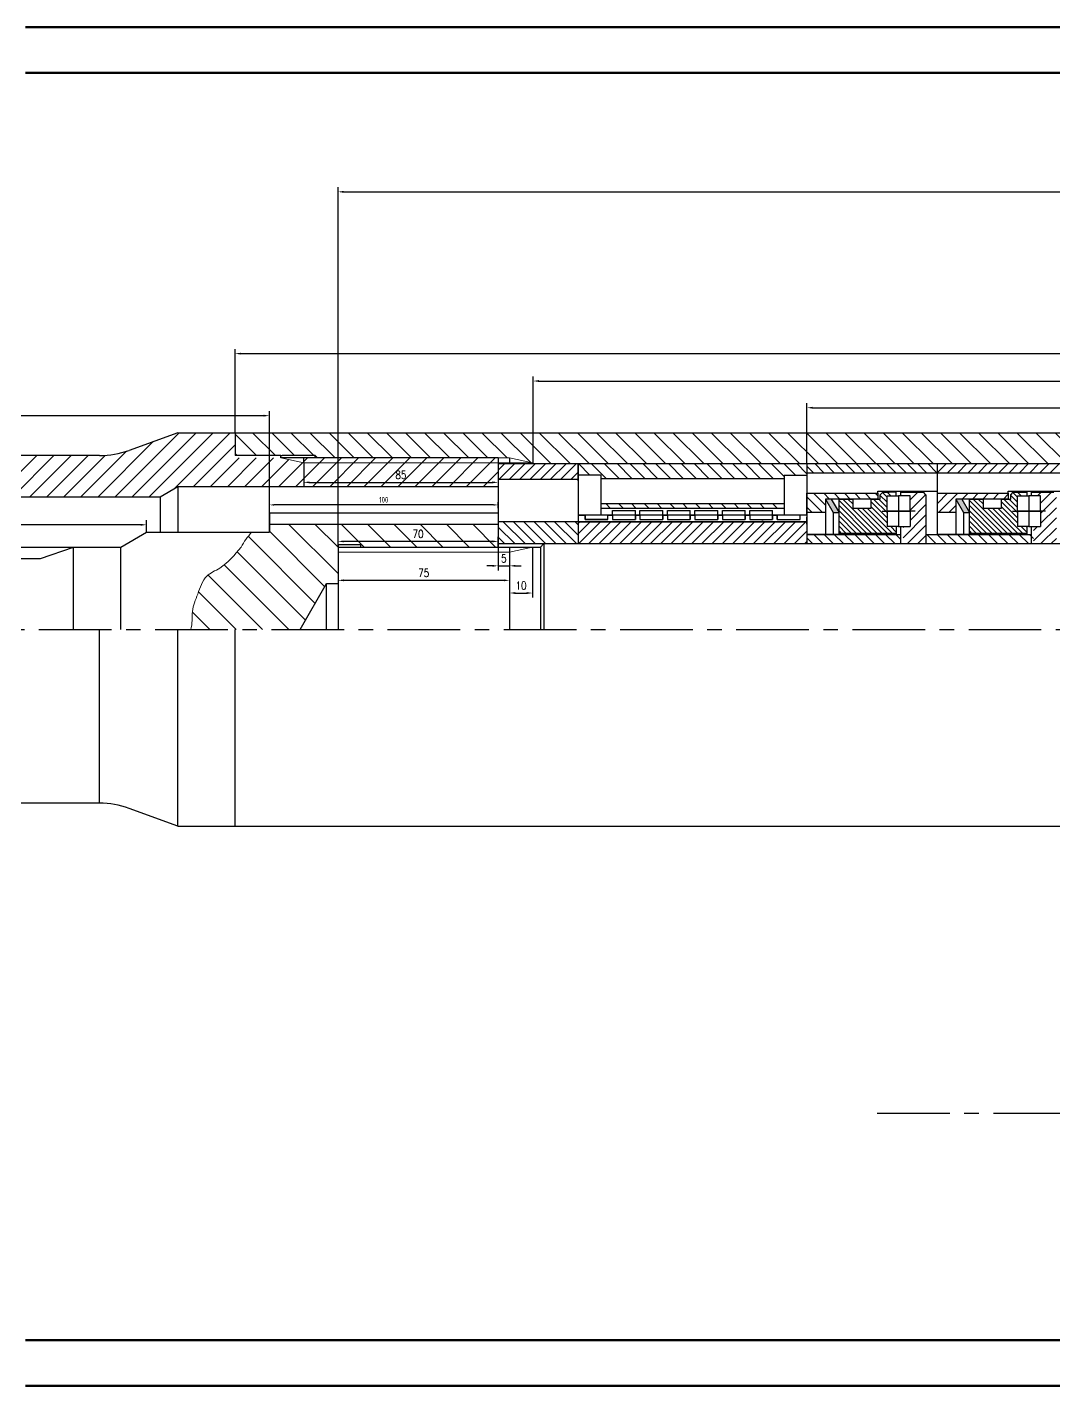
# Model space of a CAD drawing. Header units: millimetres. Extents: x 436 to 5898, y 1945 to 3729.
# Drawn here: x 3692 to 4140, y 2782 to 3376 of the extents above; entities that cross this region are included whole.
import ezdxf

# ---------------------------------------------------------------- set-up
doc = ezdxf.new("R2010")
doc.units = ezdxf.units.MM
doc.linetypes.add('CENTER', pattern=[50.8, 31.75, -6.35, 6.35, -6.35])
for name, color, linetype, lineweight in [('中心线层', 1, 'CENTER', 25), ('剖面线', 2, 'Continuous', 15), ('总内框线', 7, 'Continuous', 50), ('标注层', 3, 'Continuous', 25), ('细线层', 6, 'Continuous', 20)]:
    doc.layers.add(name, color=color, linetype=linetype, lineweight=lineweight)
doc.styles.add('TH_GBDIM', font='romans.shx', dxfattribs={"width": 0.8, "bigfont": 'gbcbig.shx'})
doc.styles.add('陈杰（2）', font='gbenor.shx', dxfattribs={"width": 0.8, "bigfont": 'gbcbig.shx'})
doc.dimstyles.new('TH_GBDIM', dxfattribs={"dimtxt": 3.5, "dimasz": 2.5, "dimexe": 2, "dimexo": 0, "dimgap": 1.5, "dimtad": 1, "dimdec": 1, "dimdsep": 46, "dimtxsty": 'TH_GBDIM', "dimcen": 2.5, "dimclrd": 130, "dimclre": 130, "dimclrt": 3, "dimadec": 0, "dimazin": 0, "dimtfac": 0.714286, "dimtdec": 1, "dimtmove": 0, "dimatfit": 3, "dimfxl": 1, "dimtzin": 0, "dimlwd": -1, "dimlwe": -1, "dimarcsym": 0})
doc.dimstyles.new('字体小精度小数点1$0', dxfattribs={"dimtxt": 2.5, "dimasz": 2, "dimexe": 1.25, "dimexo": 2, "dimgap": 1, "dimtad": 1, "dimdec": 1, "dimdsep": 46, "dimtxsty": '陈杰（2）', "dimcen": 2.5, "dimadec": 0, "dimazin": 0, "dimtfac": 1, "dimtdec": 1, "dimtmove": 0, "dimatfit": 1, "dimfxl": 1, "dimarcsym": 0})
pattern_1 = [(45, (-598.2822, -747.8484), (-2.245064, 2.245064), [])]
pattern_2 = [(135, (-598.2822, -747.8484), (-2.245064, -2.245064), [])]
pattern_3 = [(135, (-598.2822, -747.8484), (-2.80633, -2.80633), [])]
pattern_4 = [(50, (-598.28, -747.85), (136.6385, -11.9543), [14.2875, -157.1625]), (355, (-598.28, -747.85), (-26.4326, 143.2926), [11.43, -125.7304]), (100.4514, (-586.9, -748.84), (110.206, 131.3383), [12.1425, -133.5677]), (46.1842, (-598.28, -709.75), (203.3093, -31.5317), [21.431, -235.744]), (96.6356, (-581.34, -712.38), (178.053, 185.5696), [18.214, -200.352]), (351.184, (-598.28, -709.75), (178.053, 185.5696), [17.145, -188.595]), (21, (-579.23, -719.27), (113.7108, -76.699), [14.2875, -157.1625]), (326, (-579.23, -719.27), (46.3515, 138.141), [11.43, -125.73]), (71.4514, (-569.76, -725.67), (160.0623, 61.442), [12.1425, -133.5675]), (37.5, (-598.28, -747.85), (2.31645, 63.41628), [0, -124.206, 0, -127.635, 0, -126.20625]), (7.5, (-598.28, -747.85), (50.11475, 75.1354), [0, -72.771, 0, -121.3485, 0, -48.10125]), (327.5, (-640.764, -747.85), (101.69295, -4.29656), [0, -47.625, 0, -148.59, 0, -197.1675]), (317.5, (-659.81, -747.85), (111.0969, 19.0699), [0, -61.9125, 0, -98.679, 0, -140.0175])]

# ---------------------------------------------------------------- blocks, each defined once
blk = doc.blocks.new('*D6')
at = {"layer": 'Defpoints', "color": 0, "transparency": 16777216}
for p in [(4911.55, 3233.17), (3782.55, 3198.6), (4911.55, 3198.6)]:
    blk.add_point(p, dxfattribs=at)
at = {"layer": '标注层', "color": 130, "transparency": 16777216}
for p, q in [((3782.55, 3198.6), (3782.55, 3235.17)), ((3785.05, 3233.17), (4909.05, 3233.17)), ((4911.55, 3198.6), (4911.55, 3235.17))]:
    blk.add_line(p, q, dxfattribs=at)
for points in [[(3785.05, 3233.58), (3785.05, 3232.75), (3782.55, 3233.17)], [(4909.05, 3233.58), (4909.05, 3232.75), (4911.55, 3233.17)]]:
    blk.add_solid(points, dxfattribs=at)
at = {"layer": '标注层', "color": 3, "transparency": 16777216, "insert": (4347.05, 3236.42), "char_height": 3.5, "attachment_point": 5, "style": 'TH_GBDIM'}
blk.add_mtext('1129', dxfattribs=at)
blk = doc.blocks.new('*D7')
at = {"layer": 'Defpoints', "color": 0, "transparency": 16777216}
for p in [(4374.55, 3209.52), (4032.55, 3185.1), (4374.55, 3185.1)]:
    blk.add_point(p, dxfattribs=at)
at = {"layer": '标注层', "color": 130, "transparency": 16777216}
for p, q in [((4032.55, 3185.1), (4032.55, 3211.52)), ((4035.05, 3209.52), (4372.05, 3209.52)), ((4374.55, 3185.1), (4374.55, 3211.52))]:
    blk.add_line(p, q, dxfattribs=at)
for points in [[(4035.05, 3209.94), (4035.05, 3209.1), (4032.55, 3209.52)], [(4372.05, 3209.94), (4372.05, 3209.1), (4374.55, 3209.52)]]:
    blk.add_solid(points, dxfattribs=at)
at = {"layer": '标注层', "color": 3, "transparency": 16777216, "insert": (4203.55, 3212.77), "char_height": 3.5, "attachment_point": 5, "style": 'TH_GBDIM'}
blk.add_mtext('342', dxfattribs=at)
blk = doc.blocks.new('*D8')
at = {"layer": 'Defpoints', "color": 0, "transparency": 16777216}
for p in [(5422.55, 3303.91), (5422.55, 3190.3), (3827.55, 3149.6)]:
    blk.add_point(p, dxfattribs=at)
at = {"layer": '标注层', "color": 130, "transparency": 16777216}
for p, q in [((3827.55, 3149.6), (3827.55, 3305.91)), ((3830.05, 3303.91), (5420.05, 3303.91)), ((5422.55, 3190.3), (5422.55, 3305.91))]:
    blk.add_line(p, q, dxfattribs=at)
for points in [[(3830.05, 3304.32), (3830.05, 3303.49), (3827.55, 3303.91)], [(5420.05, 3304.32), (5420.05, 3303.49), (5422.55, 3303.91)]]:
    blk.add_solid(points, dxfattribs=at)
at = {"layer": '标注层', "color": 3, "transparency": 16777216, "insert": (4609.83, 3307.16), "char_height": 3.5, "attachment_point": 5, "style": 'TH_GBDIM'}
blk.add_mtext('1595', dxfattribs=at)
blk = doc.blocks.new('*D38')
at = {"layer": 'Defpoints', "color": 0, "transparency": 16777216}
for p in [(3812.55, 3185.43), (3897.55, 3185.43), (3897.55, 3176.89)]:
    blk.add_point(p, dxfattribs=at)
at = {"layer": '标注层', "color": 130, "transparency": 16777216}
for p, q in [((3812.55, 3185.43), (3812.55, 3174.89)), ((3897.55, 3185.43), (3897.55, 3174.89)), ((3815.05, 3176.89), (3895.05, 3176.89))]:
    blk.add_line(p, q, dxfattribs=at)
for points in [[(3815.05, 3177.3), (3815.05, 3176.47), (3812.55, 3176.89)], [(3895.05, 3177.3), (3895.05, 3176.47), (3897.55, 3176.89)]]:
    blk.add_solid(points, dxfattribs=at)
at = {"layer": '标注层', "color": 3, "transparency": 16777216, "insert": (3855.05, 3180.14), "char_height": 3.5, "attachment_point": 5, "style": 'TH_GBDIM'}
blk.add_mtext('85', dxfattribs=at)
blk = doc.blocks.new('*D168')
at = {"layer": 'Defpoints', "color": 0, "transparency": 16777216}
for p in [(3897.55, 3148.6), (3902.55, 3148.6), (3902.55, 3140.39)]:
    blk.add_point(p, dxfattribs=at)
at = {"layer": '标注层', "color": 130, "transparency": 16777216}
for p, q in [((3897.55, 3148.6), (3897.55, 3138.39)), ((3902.55, 3148.6), (3902.55, 3138.39)), ((3895.05, 3140.39), (3892.55, 3140.39)), ((3897.55, 3140.39), (3902.55, 3140.39)), ((3905.05, 3140.39), (3907.55, 3140.39))]:
    blk.add_line(p, q, dxfattribs=at)
for points in [[(3895.05, 3140.8), (3895.05, 3139.97), (3897.55, 3140.39)], [(3905.05, 3140.8), (3905.05, 3139.97), (3902.55, 3140.39)]]:
    blk.add_solid(points, dxfattribs=at)
at = {"layer": '标注层', "color": 3, "transparency": 16777216, "insert": (3900.05, 3143.64), "char_height": 3.5, "attachment_point": 5, "style": 'TH_GBDIM'}
blk.add_mtext('5', dxfattribs=at)
blk = doc.blocks.new('*D169')
at = {"layer": 'Defpoints', "color": 0, "transparency": 16777216}
for p in [(3827.55, 3146.43), (3902.55, 3146.43), (3827.55, 3134.04)]:
    blk.add_point(p, dxfattribs=at)
at = {"layer": '标注层', "color": 130, "transparency": 16777216}
for p, q in [((3827.55, 3146.43), (3827.55, 3132.04)), ((3902.55, 3146.43), (3902.55, 3132.04)), ((3900.05, 3134.04), (3830.05, 3134.04))]:
    blk.add_line(p, q, dxfattribs=at)
for points in [[(3830.05, 3134.46), (3830.05, 3133.63), (3827.55, 3134.04)], [(3900.05, 3134.46), (3900.05, 3133.63), (3902.55, 3134.04)]]:
    blk.add_solid(points, dxfattribs=at)
at = {"layer": '标注层', "color": 3, "transparency": 16777216, "insert": (3865.05, 3137.29), "char_height": 3.5, "attachment_point": 5, "style": 'TH_GBDIM'}
blk.add_mtext('75', dxfattribs=at)
blk = doc.blocks.new('*D170')
at = {"layer": 'Defpoints', "color": 0, "transparency": 16777216}
for p in [(3912.55, 3148.6), (3902.55, 3146.43), (3912.55, 3128.51)]:
    blk.add_point(p, dxfattribs=at)
at = {"layer": '标注层', "color": 130, "transparency": 16777216}
for p, q in [((3912.55, 3148.6), (3912.55, 3126.51)), ((3902.55, 3146.43), (3902.55, 3126.51)), ((3905.05, 3128.51), (3910.05, 3128.51))]:
    blk.add_line(p, q, dxfattribs=at)
for points in [[(3905.05, 3128.93), (3905.05, 3128.09), (3902.55, 3128.51)], [(3910.05, 3128.93), (3910.05, 3128.09), (3912.55, 3128.51)]]:
    blk.add_solid(points, dxfattribs=at)
at = {"layer": '标注层', "color": 3, "transparency": 16777216, "insert": (3907.55, 3131.76), "char_height": 3.5, "attachment_point": 5, "style": 'TH_GBDIM'}
blk.add_mtext('10', dxfattribs=at)
blk = doc.blocks.new('*D173')
at = {"layer": 'Defpoints', "color": 0, "transparency": 16777216}
for p in [(3797.55, 3167.02), (3797.55, 3163.6), (3897.55, 3163.6)]:
    blk.add_point(p, dxfattribs=at)
at = {"layer": '标注层', "color": 0, "lineweight": -2, "transparency": 16777216}
for p, q in [((3797.55, 3165.6), (3797.55, 3168.27)), ((3895.55, 3167.02), (3799.55, 3167.02)), ((3897.55, 3165.6), (3897.55, 3168.27))]:
    blk.add_line(p, q, dxfattribs=at)
at = {"layer": '标注层', "color": 0, "transparency": 16777216}
for points in [[(3799.55, 3167.36), (3799.55, 3166.69), (3797.55, 3167.02)], [(3895.55, 3167.36), (3895.55, 3166.69), (3897.55, 3167.02)]]:
    blk.add_solid(points, dxfattribs=at)
at = {"layer": '标注层', "color": 0, "transparency": 16777216, "insert": (3847.55, 3169.27), "char_height": 2.5, "attachment_point": 5, "style": '陈杰（2）'}
blk.add_mtext('100', dxfattribs=at)
blk = doc.blocks.new('*D175')
at = {"layer": 'Defpoints', "color": 0, "transparency": 16777216}
for p in [(3827.55, 3151.07), (3827.55, 3148.6), (3897.55, 3148.6)]:
    blk.add_point(p, dxfattribs=at)
at = {"layer": '标注层', "color": 130, "transparency": 16777216}
for p, q in [((3827.55, 3148.6), (3827.55, 3153.07)), ((3895.05, 3151.07), (3830.05, 3151.07)), ((3897.55, 3148.6), (3897.55, 3153.07))]:
    blk.add_line(p, q, dxfattribs=at)
for points in [[(3830.05, 3151.48), (3830.05, 3150.65), (3827.55, 3151.07)], [(3895.05, 3151.48), (3895.05, 3150.65), (3897.55, 3151.07)]]:
    blk.add_solid(points, dxfattribs=at)
at = {"layer": '标注层', "color": 3, "transparency": 16777216, "insert": (3862.55, 3154.32), "char_height": 3.5, "attachment_point": 5, "style": 'TH_GBDIM'}
blk.add_mtext('70', dxfattribs=at)
blk = doc.blocks.new('*D177')
at = {"layer": 'Defpoints', "color": 0, "transparency": 16777216}
for p in [(3547.55, 3158.32), (3743.81, 3155.1), (3547.55, 3148.6)]:
    blk.add_point(p, dxfattribs=at)
at = {"layer": '标注层', "color": 130, "transparency": 16777216}
for p, q in [((3547.55, 3148.6), (3547.55, 3160.32)), ((3743.81, 3155.1), (3743.81, 3160.32)), ((3741.31, 3158.32), (3550.05, 3158.32))]:
    blk.add_line(p, q, dxfattribs=at)
for points in [[(3550.05, 3158.74), (3550.05, 3157.9), (3547.55, 3158.32)], [(3741.31, 3158.74), (3741.31, 3157.9), (3743.81, 3158.32)]]:
    blk.add_solid(points, dxfattribs=at)
at = {"layer": '标注层', "color": 3, "transparency": 16777216, "insert": (3645.68, 3161.57), "char_height": 3.5, "attachment_point": 5, "style": 'TH_GBDIM'}
blk.add_mtext('196.3', dxfattribs=at)
blk = doc.blocks.new('*D179')
at = {"layer": 'Defpoints', "color": 0, "transparency": 16777216}
for p in [(3547.55, 3206.04), (3797.55, 3155.1), (3547.55, 3148.6)]:
    blk.add_point(p, dxfattribs=at)
at = {"layer": '标注层', "color": 130, "transparency": 16777216}
for p, q in [((3547.55, 3148.6), (3547.55, 3208.04)), ((3797.55, 3155.1), (3797.55, 3208.04)), ((3795.05, 3206.04), (3550.05, 3206.04))]:
    blk.add_line(p, q, dxfattribs=at)
for points in [[(3550.05, 3206.45), (3550.05, 3205.62), (3547.55, 3206.04)], [(3795.05, 3206.45), (3795.05, 3205.62), (3797.55, 3206.04)]]:
    blk.add_solid(points, dxfattribs=at)
at = {"layer": '标注层', "color": 3, "transparency": 16777216, "insert": (3672.55, 3209.29), "char_height": 3.5, "attachment_point": 5, "style": 'TH_GBDIM'}
blk.add_mtext('250', dxfattribs=at)
blk = doc.blocks.new('*D185')
at = {"color": 130, "transparency": 16777216}
for p, q in [((3912.89, 3185.1), (3912.89, 3223.19)), ((3915.39, 3221.19), (4773.71, 3221.19)), ((4776.21, 3185.1), (4776.21, 3223.19))]:
    blk.add_line(p, q, dxfattribs=at)
for points in [[(3915.39, 3221.6), (3915.39, 3220.77), (3912.89, 3221.19)], [(4773.71, 3221.6), (4773.71, 3220.77), (4776.21, 3221.19)]]:
    blk.add_solid(points, dxfattribs=at)
at = {"layer": 'Defpoints', "color": 0, "transparency": 16777216}
for p in [(4776.21, 3221.19), (3912.89, 3185.1), (4776.21, 3185.1)]:
    blk.add_point(p, dxfattribs=at)
at = {"color": 3, "transparency": 16777216, "insert": (4344.55, 3224.44), "char_height": 3.5, "attachment_point": 5, "style": 'TH_GBDIM'}
blk.add_mtext('863.3', dxfattribs=at)

msp = doc.modelspace()

# ---------------------------------------------------------------- hatches: boundary and pattern name
h = msp.add_hatch()
h.set_pattern_fill('ANSI31', color=2)
h.set_pattern_definition(pattern_1)
h.paths.add_polyline_path([(3932.55132, 3178.09723), (3932.55132, 3185.09723), (3897.55132, 3185.09723), (3897.55132, 3178.09723)])
h = msp.add_hatch()
h.set_pattern_fill('ANSI31', color=2, scale=1.25, angle=90)
h.set_pattern_definition(pattern_3)
h.paths.add_polyline_path([(4022.55132, 3178.59723), (4022.55132, 3180.09723), (4032.55132, 3180.09723), (4032.55132, 3185.09723), (3932.55132, 3185.09723), (3932.55132, 3180.09723), (3942.55132, 3180.09723), (3942.55132, 3178.59723)])
h = msp.add_hatch()
h.set_pattern_fill('ANSI31', color=2, angle=90)
h.set_pattern_definition(pattern_2)
h.paths.add_polyline_path([(4089.55132, 3181.09723), (4089.55132, 3185.09723), (4032.55132, 3185.09723), (4032.55132, 3181.09723)])
h.paths.add_polyline_path([(4040.58867, 3169.59723), (4046.58867, 3169.59723), (4063.55132, 3169.59723), (4063.55132, 3172.09723), (4032.55132, 3172.09723), (4032.55132, 3163.71498), (4040.58867, 3163.71498)])
h = msp.add_hatch()
h.set_pattern_fill('ANSI31', color=2)
h.set_pattern_definition(pattern_1)
h.paths.add_polyline_path([(4089.55132, 3185.09723), (4089.55132, 3181.09723), (4146.55132, 3181.09723), (4146.55132, 3185.09723), (4128.51426, 3185.09723)])
h.paths.add_polyline_path([(4089.55132, 3172.09723), (4089.55132, 3163.71498), (4097.58867, 3163.71498), (4097.58867, 3169.59723), (4103.58867, 3169.59723), (4120.55132, 3169.59723), (4120.55132, 3172.09723)])
h = msp.add_hatch()
h.set_pattern_fill('ANSI31', color=2, scale=0.5, angle=90)
h.set_pattern_definition([(135, (-598.2822, -748.8484), (-1.122532, -1.122532), [])])
h.paths.add_polyline_path([(4052.58867, 3165.59723), (4052.58867, 3169.59723), (4046.58867, 3169.59723), (4046.58867, 3154.59723), (4071.58867, 3154.59723), (4071.58867, 3157.59723), (4067.58867, 3157.59723), (4067.58867, 3164.29723), (4067.58867, 3170.99723), (4069.58867, 3170.99723), (4069.58867, 3171.49723), (4068.58867, 3172.49723), (4065.58867, 3172.49723), (4064.58867, 3171.49723), (4064.58867, 3169.59723), (4060.58867, 3169.59723), (4060.58867, 3165.59723)])
h = msp.add_hatch()
h.set_pattern_fill('ANSI31', color=2)
h.set_pattern_definition(pattern_1)
h.paths.add_polyline_path([(4077.58867, 3157.59723), (4074.55132, 3157.59723), (4074.55132, 3150.09723), (4084.55132, 3150.09723), (4084.55132, 3171.49723), (4083.55132, 3172.49723), (4076.55132, 3172.49723), (4075.55132, 3171.49723), (4075.55132, 3170.99723), (4077.58867, 3170.99723), (4077.58867, 3164.29723)])
h = msp.add_hatch()
h.set_pattern_fill('ANSI31', color=2, scale=0.5, angle=90)
h.set_pattern_definition([(135, (-541.2822, -748.8484), (-1.122532, -1.122532), [])])
h.paths.add_polyline_path([(4109.58867, 3165.59723), (4109.58867, 3169.59723), (4103.58867, 3169.59723), (4103.58867, 3154.59723), (4128.58867, 3154.59723), (4128.58867, 3157.59723), (4124.58867, 3157.59723), (4124.58867, 3164.29723), (4124.58867, 3170.99723), (4126.58867, 3170.99723), (4126.58867, 3171.49723), (4125.58867, 3172.49723), (4122.58867, 3172.49723), (4121.58867, 3171.49723), (4121.58867, 3169.59723), (4117.58867, 3169.59723), (4117.58867, 3165.59723)])
h = msp.add_hatch()
h.set_pattern_fill('ANSI31', color=2)
h.set_pattern_definition(pattern_1)
h.paths.add_polyline_path([(4141.55132, 3171.49723), (4140.55132, 3172.49723), (4133.55132, 3172.49723), (4132.55132, 3171.49723), (4132.55132, 3170.99723), (4134.58867, 3170.99723), (4134.58867, 3164.29723), (4134.58867, 3157.59723), (4131.55132, 3157.59723), (4131.55132, 3150.09723), (4141.55132, 3150.09723)])
h = msp.add_hatch()
h.set_pattern_fill('ANSI31', color=2, scale=1.25, angle=90)
h.set_pattern_definition(pattern_3)
h.paths.add_polyline_path([(4022.55132, 3165.59723), (4022.55132, 3167.59723), (3942.55132, 3167.59723), (3942.55132, 3165.59723)])
h = msp.add_hatch(color=5)
h.dxf.hatch_style = 1
h.paths.add_polyline_path([(4366.51396, 3169.59723), (4363.91009, 3169.59723), (4360.51396, 3163.71498), (4363.11784, 3163.71498)])
h.paths.add_polyline_path([(4271.19255, 3169.59723), (4268.58867, 3169.59723), (4271.98479, 3163.71498), (4274.58867, 3163.71498)])
h.paths.add_polyline_path([(4214.19255, 3169.59723), (4211.58867, 3169.59723), (4214.98479, 3163.71498), (4217.58867, 3163.71498)])
h.paths.add_polyline_path([(4157.98479, 3163.71498), (4160.58867, 3163.71498), (4157.19255, 3169.59723), (4154.58867, 3169.59723)])
h.paths.add_polyline_path([(4100.98479, 3163.71498), (4103.58867, 3163.71498), (4100.19255, 3169.59723), (4097.58867, 3169.59723)])
h.paths.add_polyline_path([(4043.19255, 3169.59723), (4040.58867, 3169.59723), (4043.98479, 3163.71498), (4046.58867, 3163.71498)])
h = msp.add_hatch()
h.set_pattern_fill('AR-CONC', color=2, scale=0.75)
h.set_pattern_definition(pattern_4)
h.paths.add_polyline_path([(3947.55132, 3164.59723), (3957.55132, 3164.59723), (3957.55132, 3162.59723), (3959.55132, 3162.59723), (3959.55132, 3164.59723), (3969.55132, 3164.59723), (3969.55132, 3162.59723), (3971.55132, 3162.59723), (3971.55132, 3164.59723), (3981.55132, 3164.59723), (3981.55132, 3162.59723), (3983.55132, 3162.59723), (3983.55132, 3164.59723), (3993.55132, 3164.59723), (3993.55132, 3162.59723), (3995.55132, 3162.59723), (3995.55132, 3164.59723), (4005.55132, 3164.59723), (4005.55132, 3162.59723), (4007.55132, 3162.59723), (4007.55132, 3164.59723), (4017.55132, 3164.59723), (4017.55132, 3162.59723), (4022.55132, 3162.59723), (4022.55132, 3165.59723), (3942.55132, 3165.59723), (3942.55132, 3162.59723), (3947.55132, 3162.59723)])
h.paths.add_polyline_path([(4032.55132, 3159.59723), (4032.55132, 3162.59723), (4029.55132, 3162.59723), (4029.55132, 3160.59723), (4019.55132, 3160.59723), (4019.55132, 3162.59723), (4017.55132, 3162.59723), (4017.55132, 3160.59723), (4007.55132, 3160.59723), (4007.55132, 3162.59723), (4005.55132, 3162.59723), (4005.55132, 3160.59723), (3995.55132, 3160.59723), (3995.55132, 3162.59723), (3993.55132, 3162.59723), (3993.55132, 3160.59723), (3983.55132, 3160.59723), (3983.55132, 3162.59723), (3981.55132, 3162.59723), (3981.55132, 3160.59723), (3971.55132, 3160.59723), (3971.55132, 3162.59723), (3969.55132, 3162.59723), (3969.55132, 3160.59723), (3959.55132, 3160.59723), (3959.55132, 3162.59723), (3957.55132, 3162.59723), (3957.55132, 3160.59723), (3947.55132, 3160.59723), (3947.55132, 3162.59723), (3945.55132, 3162.59723), (3945.55132, 3160.59723), (3935.55132, 3160.59723), (3935.55132, 3162.59723), (3932.55132, 3162.59723), (3932.55132, 3159.59723)])
h = msp.add_hatch()
h.set_pattern_fill('AR-CONC', color=2, scale=0.75)
h.set_pattern_definition(pattern_4)
h.paths.add_polyline_path([(3957.55132, 3160.59723), (3947.55132, 3160.59723), (3947.55132, 3162.59723), (3945.55132, 3162.59723), (3945.55132, 3160.59723), (3935.55132, 3160.59723), (3935.55132, 3162.59723), (3932.55132, 3162.59723), (3932.55132, 3159.59723), (4032.55132, 3159.59723), (4032.55132, 3162.59723), (4029.55132, 3162.59723), (4029.55132, 3160.59723), (4019.55132, 3160.59723), (4019.55132, 3162.59723), (4017.55132, 3162.59723), (4017.55132, 3160.59723), (4007.55132, 3160.59723), (4007.55132, 3162.59723), (4005.55132, 3162.59723), (4005.55132, 3160.59723), (3995.55132, 3160.59723), (3995.55132, 3162.59723), (3993.55132, 3162.59723), (3993.55132, 3160.59723), (3983.55132, 3160.59723), (3983.55132, 3162.59723), (3981.55132, 3162.59723), (3981.55132, 3160.59723), (3971.55132, 3160.59723), (3971.55132, 3162.59723), (3969.55132, 3162.59723), (3969.55132, 3160.59723), (3959.55132, 3160.59723), (3959.55132, 3162.59723), (3957.55132, 3162.59723)])
h = msp.add_hatch()
h.set_pattern_fill('AR-CONC', color=2, scale=0.75)
h.set_pattern_definition(pattern_4)
h.paths.add_polyline_path([(3947.55132, 3160.59723), (3947.55132, 3162.59723), (3945.55132, 3162.59723), (3945.55132, 3160.59723), (3935.55132, 3160.59723), (3935.55132, 3162.59723), (3932.55132, 3162.59723), (3932.55132, 3159.59723), (4032.55132, 3159.59723), (4032.55132, 3162.59723), (4029.55132, 3162.59723), (4029.55132, 3160.59723), (4019.55132, 3160.59723), (4019.55132, 3162.59723), (4017.55132, 3162.59723), (4017.55132, 3160.59723), (4007.55132, 3160.59723), (4007.55132, 3162.59723), (4005.55132, 3162.59723), (4005.55132, 3160.59723), (3995.55132, 3160.59723), (3995.55132, 3162.59723), (3993.55132, 3162.59723), (3993.55132, 3160.59723), (3983.55132, 3160.59723), (3983.55132, 3162.59723), (3981.55132, 3162.59723), (3981.55132, 3160.59723), (3971.55132, 3160.59723), (3971.55132, 3162.59723), (3969.55132, 3162.59723), (3969.55132, 3160.59723), (3959.55132, 3160.59723), (3959.55132, 3162.59723), (3957.55132, 3162.59723), (3957.55132, 3160.59723)])
h = msp.add_hatch()
h.set_pattern_fill('AR-CONC', color=2, scale=0.75)
h.set_pattern_definition(pattern_4)
h.paths.add_polyline_path([(4032.55132, 3159.59723), (4032.55132, 3162.59723), (4029.55132, 3162.59723), (4029.55132, 3160.59723), (4019.55132, 3160.59723), (4019.55132, 3162.59723), (4017.55132, 3162.59723), (4017.55132, 3160.59723), (4007.55132, 3160.59723), (4007.55132, 3162.59723), (4005.55132, 3162.59723), (4005.55132, 3160.59723), (3995.55132, 3160.59723), (3995.55132, 3162.59723), (3993.55132, 3162.59723), (3993.55132, 3160.59723), (3983.55132, 3160.59723), (3983.55132, 3162.59723), (3981.55132, 3162.59723), (3981.55132, 3160.59723), (3971.55132, 3160.59723), (3971.55132, 3162.59723), (3969.55132, 3162.59723), (3969.55132, 3160.59723), (3959.55132, 3160.59723), (3959.55132, 3162.59723), (3957.55132, 3162.59723), (3957.55132, 3160.59723), (3947.55132, 3160.59723), (3947.55132, 3162.59723), (3945.55132, 3162.59723), (3945.55132, 3160.59723), (3935.55132, 3160.59723), (3935.55132, 3162.59723), (3932.55132, 3162.59723), (3932.55132, 3159.59723)])
h = msp.add_hatch()
h.set_pattern_fill('AR-CONC', color=2, scale=0.75)
h.set_pattern_definition(pattern_4)
h.paths.add_polyline_path([(4032.55132, 3159.59723), (4032.55132, 3162.59723), (4029.55132, 3162.59723), (4029.55132, 3160.59723), (4019.55132, 3160.59723), (4019.55132, 3162.59723), (4017.55132, 3162.59723), (4017.55132, 3160.59723), (4007.55132, 3160.59723), (4007.55132, 3162.59723), (4005.55132, 3162.59723), (4005.55132, 3160.59723), (3995.55132, 3160.59723), (3995.55132, 3162.59723), (3993.55132, 3162.59723), (3993.55132, 3160.59723), (3983.55132, 3160.59723), (3983.55132, 3162.59723), (3981.55132, 3162.59723), (3981.55132, 3160.59723), (3971.55132, 3160.59723), (3971.55132, 3162.59723), (3969.55132, 3162.59723), (3969.55132, 3160.59723), (3959.55132, 3160.59723), (3959.55132, 3162.59723), (3957.55132, 3162.59723), (3957.55132, 3160.59723), (3947.55132, 3160.59723), (3947.55132, 3162.59723), (3945.55132, 3162.59723), (3945.55132, 3160.59723), (3935.55132, 3160.59723), (3935.55132, 3162.59723), (3932.55132, 3162.59723), (3932.55132, 3159.59723)])
h = msp.add_hatch()
h.set_pattern_fill('AR-CONC', color=2, scale=0.75)
h.set_pattern_definition(pattern_4)
h.paths.add_polyline_path([(3932.55132, 3159.59723), (4032.55132, 3159.59723), (4032.55132, 3162.59723), (4029.55132, 3162.59723), (4029.55132, 3160.59723), (4019.55132, 3160.59723), (4019.55132, 3162.59723), (4017.55132, 3162.59723), (4017.55132, 3160.59723), (4007.55132, 3160.59723), (4007.55132, 3162.59723), (4005.55132, 3162.59723), (4005.55132, 3160.59723), (3995.55132, 3160.59723), (3995.55132, 3162.59723), (3993.55132, 3162.59723), (3993.55132, 3160.59723), (3983.55132, 3160.59723), (3983.55132, 3162.59723), (3981.55132, 3162.59723), (3981.55132, 3160.59723), (3971.55132, 3160.59723), (3971.55132, 3162.59723), (3969.55132, 3162.59723), (3969.55132, 3160.59723), (3959.55132, 3160.59723), (3959.55132, 3162.59723), (3957.55132, 3162.59723), (3957.55132, 3160.59723), (3947.55132, 3160.59723), (3947.55132, 3162.59723), (3945.55132, 3162.59723), (3945.55132, 3160.59723), (3935.55132, 3160.59723), (3935.55132, 3162.59723), (3932.55132, 3162.59723)])
h = msp.add_hatch()
h.set_pattern_fill('ANSI31', color=2, scale=2.56, angle=90)
h.set_pattern_definition([(135, (-598.282, -747.8484), (-5.747364, -5.747364), [])])
edge = h.paths.add_edge_path()
edge.add_line((3827.55132, 3149.59723), (3837.55132, 3149.59723))
edge.add_line((3837.55132, 3149.59723), (3837.55132, 3148.59723))
edge.add_line((3837.55132, 3148.59723), (3897.55132, 3148.59723))
edge.add_line((3897.55132, 3148.59723), (3897.55132, 3158.59723))
edge.add_line((3897.55132, 3158.59723), (3797.55132, 3158.59723))
edge.add_line((3797.55132, 3158.59723), (3797.55132, 3155.09723))
edge.add_line((3797.55132, 3155.09723), (3789.76639, 3155.09723))
edge.add_arc((3820.57219, 3128.4687), 40.71949, 139.1598643, 150.37494895)
edge.add_spline(control_points=[(3785.1756, 3148.59723), (3782.38224, 3145.16588), (3778.18523, 3140.01029), (3768.93228, 3136.15484), (3766.4047, 3128.16102), (3763.26909, 3120.70864), (3763.96015, 3114.9468), (3763.18513, 3112.59723)], knot_values=[0, 0, 0, 0, 13.112362745, 19.701224549, 28.51583599, 36.428266823, 44.327712811, 44.327712811, 44.327712811, 44.327712811], degree=3, periodic=0)
edge.add_line((3763.18513, 3112.59723), (3811.00431, 3112.59723))
edge.add_line((3811.00431, 3112.59723), (3822.55132, 3132.59723))
edge.add_line((3822.55132, 3132.59723), (3827.55132, 3132.59723))
edge.add_line((3827.55132, 3132.59723), (3827.55132, 3149.59723))
h = msp.add_hatch()
h.set_pattern_fill('ANSI31', color=2, angle=90)
h.set_pattern_definition(pattern_2)
h.paths.add_polyline_path([(3932.55132, 3159.59723), (3897.55132, 3159.59723), (3897.55132, 3150.09723), (3932.55132, 3150.09723)])
h = msp.add_hatch()
h.set_pattern_fill('ANSI31', color=2)
h.set_pattern_definition(pattern_1)
h.paths.add_polyline_path([(4032.55132, 3150.09723), (4032.55132, 3159.59723), (3932.55132, 3159.59723), (3932.55132, 3150.09723)])
h = msp.add_hatch()
h.set_pattern_fill('ANSI31', color=2, angle=90)
h.set_pattern_definition(pattern_2)
h.paths.add_polyline_path([(4073.58882, 3150.09723), (4073.58882, 3154.09723), (4032.55132, 3154.09723), (4032.55132, 3150.09723)])
h = msp.add_hatch()
h.set_pattern_fill('ANSI31', color=2, angle=90)
h.set_pattern_definition(pattern_2)
h.paths.add_polyline_path([(4131.55132, 3154.09723), (4084.55132, 3154.09723), (4084.55132, 3150.09723), (4131.55132, 3150.09723)])
at = {"layer": '剖面线'}
h = msp.add_hatch(dxfattribs=at)
h.set_pattern_fill('ANSI31', color=2, scale=1.66)
h.set_pattern_definition([(45, (-598.282, -747.8484), (-3.7268063, 3.7268063), [])])
h.paths.add_polyline_path([(3677.55132, 3198.59723), (3424.85132, 3198.59723), (3423.55132, 3197.29723), (3423.55132, 3189.59723), (3423.55132, 3187.59723), (3438.55132, 3186.34723), (3440.15872, 3185.4192), (3553.75132, 3175.95315), (3553.75132, 3172.19815), (3572.96232, 3170.59723), (3681.16085, 3170.59723), (3702.55132, 3170.59723), (3749.75709, 3170.59723), (3757.55132, 3175.09723), (3897.55132, 3175.09723), (3897.55132, 3185.43223), (3812.55132, 3185.43223), (3802.55132, 3187.59723), (3782.55132, 3187.59723), (3782.55132, 3188.59723), (3782.55132, 3198.59723), (3781.55132, 3198.59723), (3757.55132, 3198.59723), (3736.22769, 3190.87044, -0.087129919), (3723.28179, 3188.59723), (3685.12615, 3188.59723), (3677.55132, 3188.59723)])
h.paths.add_polyline_path([(3440.15872, 3185.4192), (3443.95919, 3183.22499), (3553.75132, 3174.07565), (3553.75132, 3175.95315)], flags=17)
h.paths.add_polyline_path([(3443.95919, 3183.22499), (3447.75967, 3181.03079), (3553.75132, 3172.19815), (3553.75132, 3174.07565)], flags=17)
h.paths.add_polyline_path([(3897.55132, 3187.59723), (3812.55132, 3187.59723), (3812.55132, 3185.43223), (3897.55132, 3185.43223)], flags=17)
h = msp.add_hatch(dxfattribs=at)
h.set_pattern_fill('ANSI31', color=2, scale=1.86, angle=90)
h.set_pattern_definition([(135, (-598.282, -747.8484), (-4.175819, -4.175819), [])])
h.paths.add_polyline_path([(4911.5465, 3198.59723), (4669.60479, 3198.59723), (4600.60799, 3198.59723), (4479.03686, 3198.59723), (4408.72232, 3198.59723), (4408.06232, 3198.59723), (4094.4171, 3198.59723), (3782.55132, 3198.59723), (3782.55132, 3188.59723), (3817.55132, 3188.59723), (3818.55132, 3187.59723), (3897.55132, 3187.59723), (3902.55132, 3187.59723), (3912.55132, 3185.43223), (3912.88632, 3185.09723), (4128.51426, 3185.09723), (4339.54575, 3185.09723), (4408.06232, 3185.09723), (4408.72232, 3185.09723), (4479.03686, 3185.09723), (4540.02809, 3185.09723), (4600.60799, 3185.09723), (4670.33479, 3185.09723), (4781.2115, 3185.09723), (4781.5465, 3185.43223), (4791.5465, 3187.59723), (4796.5465, 3187.59723), (4875.5465, 3187.59723), (4876.5465, 3188.59723), (4911.5465, 3188.59723)])

# ---------------------------------------------------------------- linework, layer by layer
for p, q in [((3757.55132, 3198.59723), (3736.22769, 3190.87044)), ((3757.55132, 3198.59723), (3781.55132, 3198.59723)), ((3781.55132, 3198.59723), (3782.55132, 3198.59723)), ((3782.55132, 3198.59723), (3782.55132, 3188.59723)), ((3782.55132, 3198.59723), (4094.4171, 3198.59723)), ((3782.55132, 3198.59723), (3782.55132, 3188.59723)), ((4094.4171, 3198.59723), (4408.06232, 3198.59723)), ((3723.28179, 3188.59723), (3685.12615, 3188.59723)), ((3802.55132, 3188.59723), (3782.55132, 3188.59723)), ((3802.55132, 3187.59723), (3802.55132, 3188.59723)), ((3802.55132, 3188.59723), (3803.20486, 3188.59723)), ((3897.55132, 3187.59723), (3802.55132, 3187.59723)), ((3817.55132, 3188.59723), (3803.20486, 3188.59723)), ((3812.55132, 3185.43223), (3812.55132, 3187.59723)), ((3817.55132, 3187.59723), (3817.55132, 3188.59723)), ((3817.55132, 3188.59723), (3818.55132, 3187.59723)), ((3897.55132, 3187.59723), (3897.55132, 3148.59723)), ((3897.55132, 3185.43223), (3912.55132, 3185.43223)), ((3897.55132, 3185.09723), (4128.51426, 3185.09723)), ((3902.55132, 3187.59723), (3902.55132, 3185.43223)), ((3912.55132, 3185.43223), (3912.88632, 3185.09723)), ((3932.55132, 3177.59723), (3932.55132, 3185.09723)), ((3932.55132, 3185.09723), (3932.55132, 3150.09723)), ((4032.55132, 3185.09723), (4032.55132, 3150.09723)), ((4032.55132, 3185.09723), (4032.55132, 3183.59723)), ((4032.55132, 3185.09723), (4032.55132, 3150.09723)), ((4089.55132, 3154.09723), (4089.55132, 3185.09723)), ((4128.51426, 3185.09723), (4339.54575, 3185.09723)), ((3932.55132, 3178.09723), (3897.55132, 3178.09723)), ((3942.55132, 3180.09723), (3932.55132, 3180.09723)), ((3942.55132, 3162.59723), (3942.55132, 3180.09723)), ((3942.55132, 3178.59723), (4022.55132, 3178.59723)), ((4022.55132, 3180.09723), (4022.55132, 3162.59723)), ((4022.55132, 3180.09723), (4032.55132, 3180.09723)), ((4032.55132, 3181.09723), (4342.07912, 3181.09723)), ((3749.75709, 3170.59723), (3757.55132, 3175.09723)), ((3757.55132, 3175.09723), (3897.55132, 3175.09723)), ((3757.55132, 3175.09723), (3757.55132, 3155.09723)), ((4032.55132, 3162.59723), (4032.55132, 3172.09723)), ((4032.55132, 3172.09723), (4063.55132, 3172.09723)), ((4063.55132, 3172.09723), (4063.55132, 3173.09723)), ((4063.55132, 3173.09723), (4089.55132, 3173.09723)), ((4063.55132, 3172.09723), (4063.55132, 3169.59723)), ((4064.58867, 3171.49723), (4065.68867, 3172.59723)), ((4065.68867, 3172.59723), (4068.48867, 3172.59723)), ((4071.58867, 3172.59723), (4068.48867, 3172.59723)), ((4071.58867, 3170.99723), (4071.58867, 3172.59723)), ((4073.58882, 3170.99723), (4073.58882, 3172.59723)), ((4073.58882, 3172.59723), (4083.45132, 3172.59723)), ((4084.55132, 3171.49723), (4083.45132, 3172.59723)), ((4089.55132, 3172.09723), (4120.55132, 3172.09723)), ((4120.55132, 3172.09723), (4120.55132, 3173.09723)), ((4120.55132, 3173.09723), (4146.55132, 3173.09723)), ((4120.55132, 3172.09723), (4120.55132, 3169.59723)), ((4121.58867, 3171.49723), (4122.68867, 3172.59723)), ((4122.68867, 3172.59723), (4128.58867, 3172.59723)), ((4128.58867, 3172.59723), (4128.58867, 3170.99723)), ((4130.58867, 3172.59723), (4140.45132, 3172.59723)), ((4130.58867, 3172.59723), (4130.58867, 3170.99723)), ((3681.16085, 3170.59723), (3702.55132, 3170.59723)), ((3702.55132, 3170.59723), (3749.75709, 3170.59723)), ((3749.75709, 3170.59723), (3749.75709, 3155.09723)), ((3942.55132, 3167.59723), (4022.55132, 3167.59723)), ((4040.58867, 3169.59723), (4043.98479, 3163.71498)), ((4040.58867, 3169.59723), (4040.58867, 3154.09723)), ((4046.58867, 3169.59723), (4040.58867, 3169.59723)), ((4043.19255, 3169.59723), (4046.58867, 3163.71498)), ((4046.58867, 3154.09723), (4046.58867, 3169.59723)), ((4046.58867, 3169.59723), (4052.58867, 3169.59723)), ((4063.55132, 3169.59723), (4046.58867, 3169.59723)), ((4052.58867, 3169.59723), (4052.58867, 3165.59723)), ((4060.58867, 3165.59723), (4060.58867, 3169.59723)), ((4060.58867, 3169.59723), (4064.58867, 3169.59723)), ((4064.58867, 3169.59723), (4064.58867, 3171.49723)), ((4067.58867, 3164.29723), (4067.58867, 3170.99723)), ((4067.58867, 3170.99723), (4072.58867, 3170.99723)), ((4072.58867, 3170.99723), (4072.58867, 3157.59723)), ((4077.58867, 3170.99723), (4072.58867, 3170.99723)), ((4072.58867, 3170.99723), (4072.58867, 3157.59723)), ((4077.58867, 3164.29723), (4077.58867, 3170.99723)), ((4084.55132, 3171.49723), (4084.55132, 3150.09723)), ((4103.58867, 3169.59723), (4097.58867, 3169.59723)), ((4097.58867, 3169.59723), (4097.58867, 3154.09723)), ((4097.58867, 3169.59723), (4100.98479, 3163.71498)), ((4100.19255, 3169.59723), (4103.58867, 3163.71498)), ((4103.58867, 3154.09723), (4103.58867, 3169.59723)), ((4103.58867, 3169.59723), (4109.58867, 3169.59723)), ((4120.55132, 3169.59723), (4103.58867, 3169.59723)), ((4109.58867, 3169.59723), (4109.58867, 3165.59723)), ((4117.58867, 3165.59723), (4117.58867, 3169.59723)), ((4117.58867, 3169.59723), (4121.58867, 3169.59723)), ((4121.58867, 3169.59723), (4121.58867, 3171.49723)), ((4124.58867, 3164.29723), (4124.58867, 3170.99723)), ((4124.58867, 3170.99723), (4129.58867, 3170.99723)), ((4129.58867, 3170.99723), (4129.58867, 3157.59723)), ((4134.58867, 3170.99723), (4129.58867, 3170.99723)), ((4129.58867, 3170.99723), (4129.58867, 3157.59723)), ((4134.58867, 3164.29723), (4134.58867, 3170.99723)), ((3797.55132, 3163.59723), (3897.55132, 3163.59723)), ((3797.55132, 3163.59723), (3797.55132, 3155.09723)), ((4032.55132, 3162.59723), (3932.55132, 3162.59723)), ((3932.55132, 3162.59723), (3935.55132, 3162.59723)), ((3935.55132, 3162.59723), (3932.55132, 3162.59723)), ((3932.55132, 3162.59723), (3932.55132, 3159.59723)), ((3932.55132, 3162.59723), (3935.55132, 3162.59723)), ((3935.55132, 3160.59723), (3935.55132, 3162.59723)), ((3935.55132, 3162.59723), (3935.55132, 3160.59723)), ((3945.55132, 3160.59723), (3935.55132, 3160.59723)), ((3935.55132, 3160.59723), (3945.55132, 3160.59723)), ((3942.55132, 3165.59723), (4022.55132, 3165.59723)), ((3945.55132, 3160.59723), (3945.55132, 3162.59723)), ((3945.55132, 3160.59723), (3945.55132, 3162.59723)), ((3945.55132, 3162.59723), (3947.55132, 3162.59723)), ((3947.55132, 3162.59723), (3947.55132, 3164.59723)), ((3947.55132, 3164.59723), (3957.55132, 3164.59723)), ((3947.55132, 3162.59723), (3947.55132, 3160.59723)), ((3947.55132, 3162.59723), (3947.55132, 3160.59723)), ((3947.55132, 3160.59723), (3957.55132, 3160.59723)), ((3947.55132, 3160.59723), (3957.55132, 3160.59723)), ((3957.55132, 3162.59723), (3957.55132, 3164.59723)), ((3957.55132, 3162.59723), (3957.55132, 3160.59723)), ((3957.55132, 3160.59723), (3957.55132, 3162.59723)), ((3957.55132, 3162.59723), (3959.55132, 3162.59723)), ((3959.55132, 3162.59723), (3959.55132, 3164.59723)), ((3959.55132, 3164.59723), (3969.55132, 3164.59723)), ((3959.55132, 3162.59723), (3959.55132, 3160.59723)), ((3959.55132, 3162.59723), (3959.55132, 3160.59723)), ((3959.55132, 3160.59723), (3969.55132, 3160.59723)), ((3959.55132, 3160.59723), (3969.55132, 3160.59723)), ((3969.55132, 3162.59723), (3969.55132, 3164.59723)), ((3969.55132, 3162.59723), (3969.55132, 3160.59723)), ((3969.55132, 3160.59723), (3969.55132, 3162.59723)), ((3969.55132, 3162.59723), (3971.55132, 3162.59723)), ((3971.55132, 3164.59723), (3981.55132, 3164.59723)), ((3971.55132, 3162.59723), (3971.55132, 3164.59723)), ((3971.55132, 3162.59723), (3971.55132, 3160.59723)), ((3971.55132, 3162.59723), (3971.55132, 3160.59723)), ((3971.55132, 3160.59723), (3981.55132, 3160.59723)), ((3971.55132, 3160.59723), (3981.55132, 3160.59723)), ((3981.55132, 3162.59723), (3981.55132, 3164.59723)), ((3981.55132, 3162.59723), (3981.55132, 3160.59723)), ((3981.55132, 3160.59723), (3981.55132, 3162.59723)), ((3981.55132, 3162.59723), (3983.55132, 3162.59723)), ((3983.55132, 3162.59723), (3983.55132, 3164.59723)), ((3983.55132, 3164.59723), (3993.55132, 3164.59723)), ((3983.55132, 3162.59723), (3983.55132, 3160.59723)), ((3983.55132, 3162.59723), (3983.55132, 3160.59723)), ((3983.55132, 3160.59723), (3993.55132, 3160.59723)), ((3983.55132, 3160.59723), (3993.55132, 3160.59723)), ((3993.55132, 3162.59723), (3993.55132, 3164.59723)), ((3993.55132, 3162.59723), (3993.55132, 3160.59723)), ((3993.55132, 3162.59723), (3995.55132, 3162.59723)), ((3993.55132, 3160.59723), (3993.55132, 3162.59723)), ((3995.55132, 3162.59723), (3995.55132, 3164.59723)), ((3995.55132, 3164.59723), (4005.55132, 3164.59723)), ((3995.55132, 3162.59723), (3995.55132, 3160.59723)), ((3995.55132, 3162.59723), (3995.55132, 3160.59723)), ((3995.55132, 3160.59723), (4005.55132, 3160.59723)), ((3995.55132, 3160.59723), (4005.55132, 3160.59723)), ((4005.55132, 3162.59723), (4005.55132, 3164.59723)), ((4005.55132, 3162.59723), (4005.55132, 3160.59723)), ((4005.55132, 3162.59723), (4007.55132, 3162.59723)), ((4005.55132, 3160.59723), (4005.55132, 3162.59723)), ((4007.55132, 3162.59723), (4007.55132, 3164.59723)), ((4007.55132, 3164.59723), (4017.55132, 3164.59723)), ((4007.55132, 3162.59723), (4007.55132, 3160.59723)), ((4007.55132, 3162.59723), (4007.55132, 3160.59723)), ((4007.55132, 3160.59723), (4017.55132, 3160.59723)), ((4007.55132, 3160.59723), (4017.55132, 3160.59723)), ((4017.55132, 3162.59723), (4017.55132, 3164.59723)), ((4017.55132, 3162.59723), (4017.55132, 3160.59723)), ((4017.55132, 3160.59723), (4017.55132, 3162.59723)), ((4017.55132, 3162.59723), (4019.55132, 3162.59723)), ((4019.55132, 3160.59723), (4019.55132, 3162.59723)), ((4019.55132, 3162.59723), (4019.55132, 3160.59723)), ((4019.55132, 3160.59723), (4029.55132, 3160.59723)), ((4019.55132, 3160.59723), (4029.55132, 3160.59723)), ((4029.55132, 3160.59723), (4029.55132, 3162.59723)), ((4040.58867, 3163.71498), (4032.55132, 3163.71498)), ((4032.55132, 3158.59723), (4032.55132, 3161.59723)), ((4032.55132, 3161.59723), (4032.55132, 3158.59723)), ((4043.98479, 3163.71498), (4046.58867, 3163.71498)), ((4043.98479, 3163.71498), (4043.98479, 3154.09723)), ((4052.58867, 3165.59723), (4060.58867, 3165.59723)), ((4067.58867, 3164.29723), (4067.58867, 3157.59723)), ((4077.58867, 3164.29723), (4077.58867, 3157.59723)), ((4097.58867, 3163.71498), (4089.55132, 3163.71498)), ((4100.98479, 3163.71498), (4103.58867, 3163.71498)), ((4100.98479, 3163.71498), (4100.98479, 3154.09723)), ((4109.58867, 3165.59723), (4117.58867, 3165.59723)), ((4124.58867, 3164.29723), (4124.58867, 3157.59723)), ((4134.58867, 3164.29723), (4134.58867, 3157.59723)), ((3732.55131, 3148.59723), (3743.80964, 3155.09723)), ((3743.80964, 3155.09723), (3797.55132, 3155.09723)), ((3797.55132, 3158.59723), (3897.55132, 3158.59723)), ((3932.55132, 3159.59723), (3897.55132, 3159.59723)), ((4032.55132, 3159.59723), (3932.55132, 3159.59723)), ((3932.55132, 3159.59723), (4032.55132, 3159.59723)), ((4071.58867, 3154.59723), (4046.58867, 3154.59723)), ((4072.58867, 3157.59723), (4067.58867, 3157.59723)), ((4072.58867, 3157.59723), (4071.58867, 3157.59723)), ((4071.58867, 3157.59723), (4071.58867, 3154.09723)), ((4072.58867, 3157.59723), (4077.58867, 3157.59723)), ((4073.58882, 3150.09723), (4073.58882, 3157.59723)), ((4128.58867, 3154.59723), (4103.58867, 3154.59723)), ((4129.58867, 3157.59723), (4124.58867, 3157.59723)), ((4129.58867, 3157.59723), (4128.58867, 3157.59723)), ((4128.58867, 3157.59723), (4128.58867, 3154.09723)), ((4129.58867, 3157.59723), (4134.58867, 3157.59723)), ((4130.58867, 3157.59723), (4130.58867, 3150.09723)), ((3547.55131, 3148.59723), (3732.55131, 3148.59723)), ((3697.55129, 3143.59723), (3711.99466, 3148.59723)), ((3711.99466, 3112.59723), (3711.99466, 3148.59723)), ((3732.55131, 3112.59723), (3732.55131, 3148.59723)), ((3827.55132, 3149.59723), (3827.55132, 3112.59723)), ((3837.55132, 3149.59723), (3827.55132, 3149.59723)), ((3827.55132, 3148.59723), (3916.05132, 3148.59723)), ((3837.55132, 3148.59723), (3837.55132, 3149.59723)), ((3897.55132, 3150.09723), (4479.03686, 3150.09723)), ((3902.55132, 3148.59723), (3902.55132, 3146.43223)), ((3916.05132, 3148.59723), (3917.55132, 3150.09723)), ((3916.05132, 3148.59723), (3916.05132, 3112.59723)), ((3917.55132, 3150.09723), (3917.55132, 3112.59723)), ((4067.55132, 3154.09723), (4032.55132, 3154.09723)), ((4032.55132, 3154.09723), (4073.58882, 3154.09723)), ((4084.55132, 3154.09723), (4130.58867, 3154.09723)), ((4124.55132, 3154.09723), (4089.55132, 3154.09723)), ((3547.55131, 3143.59723), (3697.55131, 3143.59723)), ((3902.55132, 3146.43223), (3902.55132, 3112.49047)), ((3811.00431, 3112.59723), (3822.55132, 3132.59723)), ((3822.55132, 3132.59723), (3827.55132, 3132.59723)), ((3822.55132, 3112.59723), (3822.55132, 3132.59723)), ((3723.28179, 3036.59723), (3723.28179, 3112.59723)), ((3757.55132, 3026.59723), (3757.55132, 3112.59723)), ((3782.55132, 3026.59723), (3782.55132, 3112.59723)), ((3723.28179, 3036.59723), (3677.55132, 3036.59723)), ((3757.55132, 3026.59723), (3736.22769, 3034.32403)), ((3757.55132, 3026.59723), (3782.55132, 3026.59723)), ((3782.55132, 3026.59723), (4912.0465, 3026.59723))]:
    msp.add_line(p, q)
for centre, start, end in [((3723.28179, 3226.59723), 270, 289.91840382), ((3723.28179, 2998.59723), 70.08159618, 90)]:
    msp.add_arc(centre, 38, start, end)
at = {"layer": '中心线层'}
for p, q in [((4065.38585, 3164.29723), (4077.58867, 3164.29723)), ((4079.79149, 3164.29723), (4067.58867, 3164.29723)), ((4122.38585, 3164.29723), (4134.58867, 3164.29723)), ((4136.79149, 3164.29723), (4124.58867, 3164.29723)), ((3290.43774, 3112.59723), (4600.60799, 3112.59723)), ((4063.22452, 2901.03621), (4452.09505, 2901.03621))]:
    msp.add_line(p, q, dxfattribs=at)
at = {"layer": '总内框线'}
for p, q in [((5898.17032, 3375.89129), (3690.93774, 3375.89129)), ((5878.17032, 3355.89129), (3690.93774, 3355.89129)), ((3690.93774, 2801.89129), (5878.17032, 2801.89129)), ((3690.93774, 2781.89129), (5898.17032, 2781.89129))]:
    msp.add_line(p, q, dxfattribs=at)
at = {"layer": '细线层'}
for p, q in [((3812.55132, 3185.43223), (3802.55132, 3187.59723)), ((3812.55132, 3185.43223), (3897.55132, 3185.43223)), ((3897.55132, 3187.59723), (3902.55132, 3187.59723)), ((3902.55132, 3187.59723), (3912.55132, 3185.43223)), ((3912.55132, 3185.43223), (3912.55132, 3185.09723)), ((4089.55132, 3181.09723), (4089.55132, 3185.09723)), ((3902.55132, 3146.43223), (3912.55132, 3148.59723)), ((3827.55132, 3146.43223), (3902.55132, 3146.43223))]:
    msp.add_line(p, q, dxfattribs=at)
msp.add_arc((3820.57219, 3128.4687), 40.71949, 139.1598643, 150.37494895, dxfattribs=at)
msp.add_open_spline([(3785.1756, 3148.59723), (3782.38224, 3145.16588), (3778.18523, 3140.01029), (3768.93228, 3136.15484), (3766.4047, 3128.16102), (3763.26909, 3120.70864), (3763.96015, 3114.9468), (3763.18513, 3112.59723)], degree=3, knots=[0, 0, 0, 0, 13.112362745, 19.701224549, 28.51583599, 36.428266823, 44.327712811, 44.327712811, 44.327712811, 44.327712811], dxfattribs=at)

# ---------------------------------------------------------------- dimensions: what is measured, and where the dimension line sits
dim = msp.add_linear_dim(base=(4776.2115, 3221.18564), p1=(3912.88632, 3185.09723), p2=(4776.2115, 3185.09723), dimstyle='TH_GBDIM')
dim.commit()
dim.dimension.update_dxf_attribs({"geometry": '*D185', "text_midpoint": (4344.54891, 3224.43564)})
at = {"layer": '标注层'}
dim = msp.add_linear_dim(base=(5422.5465, 3303.90585), p1=(3827.55132, 3149.59723), p2=(5422.5465, 3190.29723), dimstyle='TH_GBDIM', dxfattribs=at)
dim.commit()
dim.dimension.update_dxf_attribs({"geometry": '*D8', "text_midpoint": (4609.82978, 3303.90585), "dimtype": 160})
for base, p1, p2, dimstyle, picture, middle in [((4911.5465, 3233.16797), (3782.55132, 3198.59723), (4911.5465, 3198.59723), 'TH_GBDIM', '*D6', (4347.04891, 3236.41797)), ((4374.55132, 3209.52022), (4032.55132, 3185.09723), (4374.55132, 3185.09723), 'TH_GBDIM', '*D7', (4203.55132, 3212.77022)), ((3547.55131, 3206.03538), (3797.55132, 3155.09723), (3547.55131, 3148.59723), 'TH_GBDIM', '*D179', (3672.55131, 3209.28538)), ((3897.55132, 3176.88785), (3812.55132, 3185.43223), (3897.55132, 3185.43223), 'TH_GBDIM', '*D38', (3855.05132, 3180.13785)), ((3797.55132, 3167.02313), (3897.55132, 3163.59723), (3797.55132, 3163.59723), '字体小精度小数点1$0', '*D173', (3847.55132, 3169.27313)), ((3547.55131, 3158.31894), (3743.80964, 3155.09723), (3547.55131, 3148.59723), 'TH_GBDIM', '*D177', (3645.68047, 3161.56894)), ((3827.55132, 3151.06546), (3897.55132, 3148.59723), (3827.55132, 3148.59723), 'TH_GBDIM', '*D175', (3862.55132, 3154.31546)), ((3902.55132, 3140.38614), (3897.55132, 3148.59723), (3902.55132, 3148.59723), 'TH_GBDIM', '*D168', (3900.05132, 3143.63614)), ((3912.55132, 3128.5089), (3902.55132, 3146.43223), (3912.55132, 3148.59723), 'TH_GBDIM', '*D170', (3907.55132, 3131.7589)), ((3827.55132, 3134.04193), (3902.55132, 3146.43223), (3827.55132, 3146.43223), 'TH_GBDIM', '*D169', (3865.05132, 3137.29193))]:
    dim = msp.add_linear_dim(base=base, p1=p1, p2=p2, dimstyle=dimstyle, dxfattribs=at)
    dim.commit()
    dim.dimension.update_dxf_attribs({"geometry": picture, "text_midpoint": middle})

doc.saveas('drawing.dxf')
